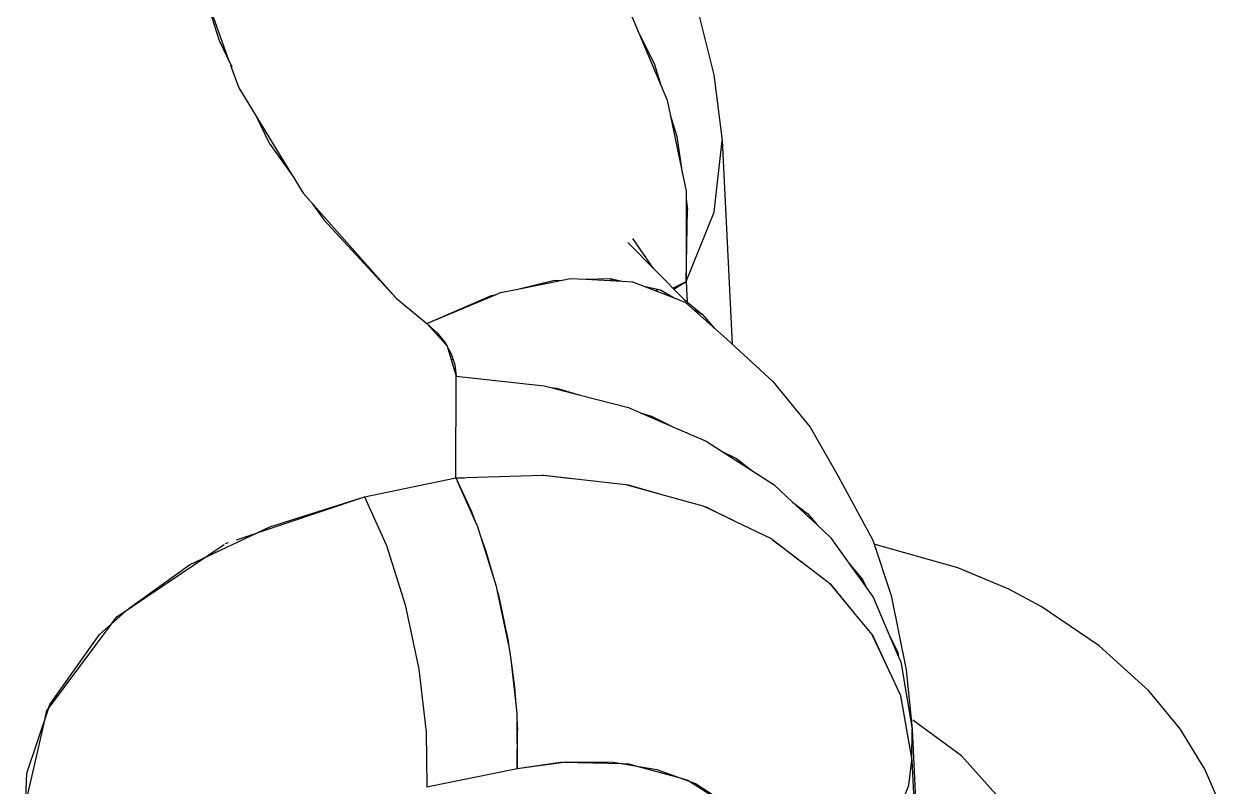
# Model space of a CAD drawing. Extents: x 1551 to 113148, y -1700 to 77018.
# Drawn here: x 18528.8 to 18586.4, y 12562.8 to 12599.4 of the extents above; entities that cross this region are included whole.
import ezdxf

# ---------------------------------------------------------------- set-up
doc = ezdxf.new("R2010")
doc.units = 0
doc.header["$LTSCALE"] = 500
doc.header["$MEASUREMENT"] = 0
doc.linetypes.add('SNT-025', pattern=[0.74, 0.4, -0.17, 0, -0.17])
doc.layers.get('0').update_dxf_attribs({"linetype": 'CONTINUOUS'})
doc.layers.add('GENERATORSETT', color=7, linetype='CONTINUOUS')

# ---------------------------------------------------------------- blocks, each defined once
blk = doc.blocks.new('GENERATOR-CENTER')
for p, q in [((-2222.692, 512.341), (-2221.616, 509.324)), ((-2222.651, 512.049), (-2222.091, 510.295)), ((-2202.344, 511.633), (-2200.575, 507.428)), ((-2199.133, 511.855), (-2198.333, 508.649)), ((-2222.091, 510.295), (-2221.475, 509.036)), ((-2201.99, 510.791), (-2201.183, 509.139)), ((-2221.538, 509.106), (-2221.15, 508.018)), ((-2201.183, 509.139), (-2200.859, 508.103)), ((-2198.333, 508.649), (-2197.935, 505.492)), ((-2221.15, 508.018), (-2220.317, 506.66)), ((-2200.575, 507.428), (-2199.665, 503.067)), ((-2220.318, 506.668), (-2219.682, 505.367)), ((-2220.301, 506.633), (-2218.561, 503.797)), ((-2200.429, 506.729), (-2200.105, 505.693)), ((-2200.105, 505.693), (-2199.848, 503.94)), ((-2219.682, 505.367), (-2218.472, 503.672)), ((-2198.311, 502.058), (-2197.935, 505.492)), ((-2198.309, 502.063), (-2197.935, 505.492)), ((-2197.937, 505.509), (-2197.935, 505.498)), ((-2197.935, 505.496), (-2197.935, 505.498)), ((-2197.935, 505.498), (-2197.452, 495.726)), ((-2218.508, 503.711), (-2218.05, 502.963)), ((-2218.05, 502.963), (-2213.587, 497.933)), ((-2199.665, 503.067), (-2199.652, 498.729)), ((-2217.621, 502.48), (-2217.054, 501.686)), ((-2199.664, 502.693), (-2199.591, 502.191)), ((-2199.652, 498.729), (-2199.591, 502.191)), ((-2198.241, 502.697), (-2198.24, 502.694)), ((-2198.241, 502.697), (-2198.24, 502.694)), ((-2217.054, 501.686), (-2213.587, 497.933)), ((-2199.652, 498.729), (-2198.311, 502.058)), ((-2198.31, 502.06), (-2198.309, 502.063)), ((-2202.467, 500.607), (-2199.758, 497.865)), ((-2202.234, 500.795), (-2201.238, 499.363)), ((-2207.736, 498.369), (-2205.614, 498.801)), ((-2207.736, 498.369), (-2206.041, 498.787)), ((-2206.041, 498.787), (-2205.614, 498.801)), ((-2205.928, 498.791), (-2205.852, 498.753)), ((-2205.614, 498.801), (-2205.233, 498.879)), ((-2205.233, 498.879), (-2204.48, 498.839)), ((-2204.48, 498.839), (-2203.308, 498.878)), ((-2204.48, 498.839), (-2202.732, 498.746)), ((-2204.458, 498.84), (-2204.457, 498.838)), ((-2203.308, 498.878), (-2202.732, 498.746)), ((-2203.301, 498.776), (-2203.195, 498.852)), ((-2203.179, 498.77), (-2203.106, 498.832)), ((-2202.732, 498.746), (-2202.23, 498.719)), ((-2202.23, 498.719), (-2201.684, 498.507)), ((-2200.303, 498.417), (-2199.652, 498.729)), ((-2200.255, 498.368), (-2199.652, 498.729)), ((-2199.652, 498.729), (-2199.607, 497.742)), ((-2199.652, 498.729), (-2199.607, 497.742)), ((-2208.777, 498.113), (-2208.572, 498.199)), ((-2208.572, 498.199), (-2207.736, 498.369)), ((-2201.684, 498.507), (-2200.236, 497.941)), ((-2201.684, 498.507), (-2200.895, 498.326)), ((-2201.379, 498.437), (-2201.369, 498.384)), ((-2201.084, 498.369), (-2201.028, 498.25)), ((-2200.895, 498.326), (-2200.236, 497.941)), ((-2213.587, 497.933), (-2212.106, 496.71)), ((-2213.587, 497.933), (-2212.106, 496.71)), ((-2212.106, 496.71), (-2208.777, 498.113)), ((-2212.106, 496.71), (-2209.006, 498.057)), ((-2209.006, 498.057), (-2208.777, 498.113)), ((-2200.236, 497.941), (-2199.691, 497.729)), ((-2199.758, 497.865), (-2198.881, 497.15)), ((-2199.691, 497.729), (-2197.705, 495.958)), ((-2199.348, 497.423), (-2198.881, 497.15)), ((-2198.881, 497.15), (-2198.295, 496.484)), ((-2212.106, 496.71), (-2211.615, 496.264)), ((-2212.106, 496.71), (-2211.178, 495.699)), ((-2211.615, 496.264), (-2211.222, 495.779)), ((-2197.705, 495.958), (-2195.499, 493.94)), ((-2211.222, 495.779), (-2210.937, 495.265)), ((-2211.176, 495.697), (-2211.151, 495.67)), ((-2211.151, 495.67), (-2210.708, 494.194)), ((-2210.937, 495.265), (-2210.764, 494.733)), ((-2210.94, 494.966), (-2210.852, 495.003)), ((-2210.94, 494.966), (-2210.852, 495.003)), ((-2210.764, 494.733), (-2210.708, 494.194)), ((-2210.727, 489.304), (-2210.708, 494.194)), ((-2210.727, 489.303), (-2210.708, 494.194)), ((-2210.708, 494.194), (-2206.476, 493.731)), ((-2206.476, 493.731), (-2206.163, 493.65)), ((-2206.163, 493.65), (-2204.743, 493.281)), ((-2206.163, 493.65), (-2205.883, 493.617)), ((-2205.883, 493.617), (-2204.742, 493.281)), ((-2195.499, 493.94), (-2193.7, 491.74)), ((-2204.742, 493.281), (-2202.428, 492.68)), ((-2202.428, 492.68), (-2201.845, 492.429)), ((-2201.845, 492.429), (-2200.301, 491.764)), ((-2201.845, 492.429), (-2201.324, 492.276)), ((-2201.324, 492.276), (-2200.301, 491.764)), ((-2200.301, 491.764), (-2198.703, 491.076)), ((-2193.7, 491.74), (-2192.364, 489.393)), ((-2198.703, 491.076), (-2197.921, 490.574)), ((-2197.926, 490.577), (-2197.238, 490.233)), ((-2197.921, 490.574), (-2196.501, 489.663)), ((-2197.238, 490.233), (-2196.498, 489.661)), ((-2196.501, 489.663), (-2195.43, 488.975)), ((-2215.103, 488.397), (-2210.727, 489.303)), ((-2215.103, 488.397), (-2210.727, 489.303)), ((-2210.727, 489.303), (-2206.562, 489.439)), ((-2210.727, 489.304), (-2210.304, 489.317)), ((-2210.727, 489.303), (-2209.796, 487.221)), ((-2210.727, 489.303), (-2209.97, 487.7)), ((-2206.562, 489.439), (-2206.528, 489.435)), ((-2206.528, 489.435), (-2206.493, 489.436)), ((-2206.527, 489.435), (-2205.163, 489.282)), ((-2206.493, 489.436), (-2205.104, 489.275)), ((-2205.109, 489.276), (-2202.561, 488.99)), ((-2202.561, 488.99), (-2202.505, 488.974)), ((-2202.505, 488.974), (-2202.443, 488.967)), ((-2202.502, 488.974), (-2201.002, 488.559)), ((-2202.443, 488.967), (-2200.878, 488.524)), ((-2195.43, 488.975), (-2194.544, 488.149)), ((-2192.364, 489.393), (-2190.698, 486.324)), ((-2221.262, 486.336), (-2215.103, 488.397)), ((-2219.657, 486.956), (-2215.103, 488.397)), ((-2215.103, 488.397), (-2214.057, 486.062)), ((-2215.103, 488.397), (-2214.057, 486.062)), ((-2200.89, 488.528), (-2198.856, 487.966)), ((-2198.856, 487.966), (-2198.79, 487.934)), ((-2198.79, 487.933), (-2198.716, 487.912)), ((-2198.783, 487.931), (-2197.408, 487.272)), ((-2198.716, 487.912), (-2197.225, 487.182)), ((-2194.546, 488.151), (-2193.807, 487.579)), ((-2194.544, 488.149), (-2193.368, 487.054)), ((-2209.97, 487.7), (-2209.796, 487.221)), ((-2209.796, 487.221), (-2209.683, 486.968)), ((-2197.905, 487.515), (-2197.888, 487.502)), ((-2197.905, 487.515), (-2197.888, 487.502)), ((-2197.288, 487.214), (-2195.573, 486.392)), ((-2193.807, 487.579), (-2193.368, 487.053)), ((-2223.512, 485.143), (-2219.657, 486.956)), ((-2209.683, 486.968), (-2209.554, 486.558)), ((-2193.368, 487.053), (-2192.722, 486.451)), ((-2227.008, 482.648), (-2221.846, 486.111)), ((-2221.776, 486.158), (-2221.757, 486.171)), ((-2221.757, 486.171), (-2221.637, 486.211)), ((-2214.057, 486.062), (-2213.159, 483.21)), ((-2214.057, 486.062), (-2213.159, 483.21)), ((-2209.554, 486.558), (-2208.917, 484.523)), ((-2209.554, 486.558), (-2209.276, 485.793)), ((-2195.573, 486.392), (-2195.509, 486.343)), ((-2195.513, 486.344), (-2195.441, 486.309)), ((-2195.504, 486.34), (-2194.293, 485.421)), ((-2195.441, 486.309), (-2194.097, 485.269)), ((-2192.722, 486.451), (-2191.842, 485.223)), ((-2190.698, 486.324), (-2189.819, 483.661)), ((-2186.604, 484.997), (-2190.575, 486.118)), ((-2209.276, 485.793), (-2208.917, 484.523)), ((-2226.407, 483.051), (-2223.512, 485.143)), ((-2194.143, 485.307), (-2192.832, 484.311)), ((-2191.844, 485.224), (-2191.186, 484.435)), ((-2191.842, 485.223), (-2190.993, 484.037)), ((-2184.155, 483.963), (-2186.604, 484.997)), ((-2208.917, 484.523), (-2208.789, 484.114)), ((-2191.186, 484.435), (-2190.993, 484.036)), ((-2208.789, 484.114), (-2208.751, 483.935)), ((-2208.751, 483.935), (-2208.174, 481.203)), ((-2208.751, 483.935), (-2208.679, 483.68)), ((-2192.832, 484.311), (-2192.787, 484.257)), ((-2192.789, 484.257), (-2192.731, 484.212)), ((-2192.781, 484.251), (-2191.748, 483.005)), ((-2192.731, 484.212), (-2191.588, 482.809)), ((-2190.993, 484.037), (-2190.672, 483.589)), ((-2182.614, 483.138), (-2184.156, 483.963)), ((-2213.159, 483.21), (-2212.497, 480.124)), ((-2213.159, 483.21), (-2212.497, 480.124)), ((-2208.679, 483.68), (-2208.212, 481.468)), ((-2190.672, 483.589), (-2189.918, 481.816)), ((-2189.819, 483.661), (-2189.098, 480.095)), ((-2227.841, 481.787), (-2226.425, 483.034)), ((-2227.264, 482.303), (-2227.008, 482.648)), ((-2191.623, 482.855), (-2190.737, 481.787)), ((-2179.815, 481.256), (-2182.614, 483.138)), ((-2230.283, 478.247), (-2227.281, 482.281)), ((-2230.219, 478.435), (-2227.841, 481.787)), ((-2208.212, 481.468), (-2208.174, 481.203)), ((-2190.737, 481.787), (-2190.715, 481.74)), ((-2190.716, 481.739), (-2190.68, 481.695)), ((-2190.712, 481.734), (-2189.924, 480.063)), ((-2190.68, 481.695), (-2189.842, 479.887)), ((-2189.918, 481.817), (-2189.494, 480.942)), ((-2189.918, 481.816), (-2189.454, 480.728)), ((-2208.174, 481.203), (-2208.136, 481.024)), ((-2208.136, 481.024), (-2208.086, 480.592)), ((-2189.494, 480.942), (-2189.454, 480.728)), ((-2177.444, 479.097), (-2179.815, 481.256)), ((-2208.086, 480.592), (-2207.839, 478.443)), ((-2208.086, 480.592), (-2207.897, 479.272)), ((-2189.454, 480.728), (-2189.352, 480.489)), ((-2189.352, 480.489), (-2188.808, 477.258)), ((-2212.497, 480.124), (-2212.138, 477.113)), ((-2212.497, 480.124), (-2212.138, 477.113)), ((-2189.863, 479.935), (-2189.376, 478.902)), ((-2189.098, 480.095), (-2188.808, 477.258)), ((-2207.897, 479.272), (-2207.839, 478.443)), ((-2189.376, 478.902), (-2189.371, 478.871)), ((-2189.371, 478.871), (-2189.359, 478.845)), ((-2189.37, 478.868), (-2188.814, 475.762)), ((-2189.359, 478.845), (-2188.814, 475.762)), ((-2175.939, 477.269), (-2177.444, 479.097)), ((-2231.332, 475.144), (-2230.288, 478.232)), ((-2230.445, 477.778), (-2230.362, 478.14)), ((-2230.362, 478.14), (-2230.284, 478.245)), ((-2230.283, 478.247), (-2230.219, 478.435)), ((-2207.839, 478.443), (-2207.789, 478.009)), ((-2207.789, 478.009), (-2207.788, 477.723)), ((-2231.391, 473.628), (-2230.452, 477.747)), ((-2207.788, 477.723), (-2207.781, 475.368)), ((-2207.788, 477.723), (-2207.751, 477.204)), ((-2207.787, 477.53), (-2207.774, 477.532)), ((-2207.787, 477.522), (-2207.774, 477.523)), ((-2186.427, 475.974), (-2188.767, 477.677)), ((-2212.138, 477.113), (-2212.118, 474.476)), ((-2212.138, 477.113), (-2212.118, 474.476)), ((-2207.781, 475.368), (-2207.751, 477.204)), ((-2188.814, 475.762), (-2188.808, 477.258)), ((-2188.814, 475.762), (-2188.808, 477.258)), ((-2188.808, 477.258), (-2187.308, 446.889)), ((-2188.808, 477.257), (-2187.308, 446.889)), ((-2174.744, 475.33), (-2175.939, 477.269)), ((-2207.781, 475.368), (-2205.425, 475.689)), ((-2205.425, 475.689), (-2203.164, 475.675)), ((-2188.967, 474.562), (-2188.814, 475.762)), ((-2188.814, 475.762), (-2187.609, 450.762)), ((-2188.814, 475.762), (-2187.609, 450.762)), ((-2184.641, 473.964), (-2186.427, 475.974)), ((-2231.462, 471.822), (-2231.332, 475.144)), ((-2212.118, 474.476), (-2207.781, 475.368)), ((-2212.118, 474.476), (-2207.781, 475.368)), ((-2207.781, 475.368), (-2205.698, 475.669)), ((-2205.698, 475.669), (-2205.591, 475.666)), ((-2205.591, 475.666), (-2202.699, 475.597)), ((-2203.164, 475.675), (-2201.069, 475.323)), ((-2202.699, 475.597), (-2202.408, 475.59)), ((-2202.408, 475.59), (-2202.02, 475.483)), ((-2202.02, 475.483), (-2199.952, 474.911)), ((-2201.069, 475.323), (-2199.213, 474.639)), ((-2173.874, 473.307), (-2174.744, 475.33)), ((-2199.952, 474.911), (-2199.571, 474.806)), ((-2199.571, 474.806), (-2199.444, 474.724)), ((-2199.444, 474.724), (-2197.508, 473.476)), ((-2199.213, 474.639), (-2197.662, 473.642)), ((-2189.419, 473.39), (-2188.967, 474.562))]:
    blk.add_line(p, q)

msp = doc.modelspace()

# ---------------------------------------------------------------- block references
at = {"layer": 'GENERATORSETT', "linetype": 'SNT-025'}
msp.add_blockref('GENERATOR-CENTER', (20760.293, 12088.276), dxfattribs=at)

doc.saveas('drawing.dxf')
